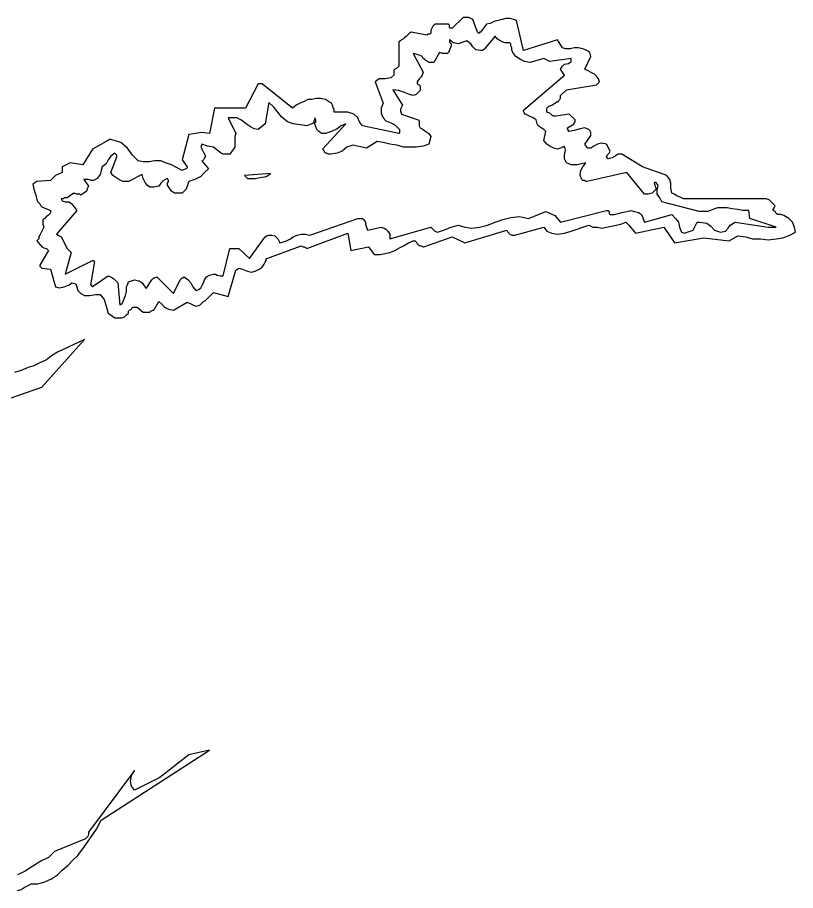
# Model space of a CAD drawing. Extents: x 46.7 to 52.5, y -126.6 to -115.8.
# Drawn here: x 49.809 to 51.836, y -121.613 to -119.339 of the extents above; entities that cross this region are included whole.
import ezdxf

# ---------------------------------------------------------------- set-up
doc = ezdxf.new("R2010")
doc.units = 0
doc.header["$MEASUREMENT"] = 0
doc.layers.add('7', color=7, linetype='CONTINUOUS')

msp = doc.modelspace()

# ---------------------------------------------------------------- linework, layer by layer
at = {"layer": '7', "linetype": 'CONTINUOUS'}
for points in [[(50.0701, -120.1212), (50.0802, -120.1212), (50.0878, -120.1186), (50.0929, -120.1135), (50.098, -120.1085), (50.098, -120.1034), (50.1005, -120.1008), (50.1056, -120.0983), (50.1082, -120.0932), (50.1107, -120.0932), (50.1132, -120.0932), (50.1183, -120.0932), (50.1209, -120.0932), (50.1361, -120.1059), (50.1387, -120.1059), (50.1412, -120.1059), (50.1463, -120.1059), (50.1488, -120.1059), (50.1539, -120.1059), (50.1564, -120.1034), (50.1615, -120.1008), (50.1641, -120.1008), (50.1768, -120.078), (50.1844, -120.0856), (50.192, -120.0932), (50.2022, -120.0983), (50.2149, -120.1008), (50.2505, -120.0805), (50.2733, -120.0907), (50.2835, -120.0881), (50.2886, -120.083), (50.2937, -120.078), (50.2987, -120.0754), (50.3191, -120.0551), (50.3572, -120.0653), (50.3775, -119.9966), (50.3851, -119.9916), (50.3953, -119.9941), (50.408, -119.9992), (50.4182, -120.0017), (50.4283, -119.9992), (50.4385, -119.9941), (50.4461, -119.989), (50.4512, -119.9814), (50.4537, -119.9763), (50.4563, -119.9712), (50.4563, -119.9687), (50.4588, -119.9662), (50.5478, -119.9331), (50.5528, -119.9357), (50.5554, -119.9357), (50.5605, -119.9382), (50.563, -119.9407), (50.6697, -119.9001), (50.6774, -119.9458), (50.7231, -119.9357), (50.7383, -119.956), (50.7536, -119.956), (50.7663, -119.9535), (50.779, -119.9509), (50.7917, -119.9458), (50.8044, -119.9382), (50.8146, -119.9331), (50.8273, -119.9255), (50.84, -119.9204), (50.8451, -119.9204), (50.8476, -119.923), (50.8501, -119.928), (50.8527, -119.9306), (50.8578, -119.9331), (50.8603, -119.9331), (50.8654, -119.9357), (50.8679, -119.9357), (50.9416, -119.9103), (50.9746, -119.9255), (51.0839, -119.8925), (51.0865, -119.8975), (51.0915, -119.9026), (51.0966, -119.9052), (51.1042, -119.9052), (51.1805, -119.8848), (51.1881, -119.895), (51.2008, -119.9001), (51.216, -119.9026), (51.2338, -119.9001), (51.2516, -119.895), (51.2669, -119.8899), (51.2821, -119.8848), (51.2974, -119.8798), (51.3075, -119.8848), (51.3202, -119.8848), (51.3304, -119.8874), (51.3431, -119.8848), (51.3558, -119.8823), (51.3685, -119.8798), (51.3812, -119.8772), (51.3939, -119.8721), (51.3939, -119.8721), (51.3965, -119.8747), (51.399, -119.8772), (51.4015, -119.8798), (51.4193, -119.9001), (51.493, -119.8848), (51.521, -119.9255), (51.5972, -119.9128), (51.6633, -119.9204), (51.6861, -119.9077), (51.7065, -119.9103), (51.7242, -119.9153), (51.7446, -119.9153), (51.7649, -119.9179), (51.7852, -119.9153), (51.803, -119.9128), (51.8208, -119.9052), (51.836, -119.8975), (51.8335, -119.8848), (51.8284, -119.8721), (51.8183, -119.862), (51.8056, -119.8544), (51.7979, -119.8518), (51.7903, -119.8518), (51.7852, -119.8493), (51.7827, -119.8442), (51.7776, -119.8416), (51.7776, -119.8391), (51.7801, -119.834), (51.7827, -119.8289), (51.7776, -119.8239), (51.7725, -119.8188), (51.7674, -119.8137), (51.7598, -119.8112), (51.7319, -119.8112), (51.7065, -119.8112), (51.6785, -119.8112), (51.6531, -119.8112), (51.6251, -119.8112), (51.5972, -119.8112), (51.5718, -119.8112), (51.5438, -119.8112), (51.5337, -119.8061), (51.526, -119.8035), (51.521, -119.7985), (51.5133, -119.7959), (51.5108, -119.7832), (51.5108, -119.7705), (51.5083, -119.7603), (51.5006, -119.7502), (51.4371, -119.7273), (51.3837, -119.6943), (51.3736, -119.6943), (51.366, -119.6994), (51.3583, -119.7044), (51.3482, -119.707), (51.3431, -119.7019), (51.3456, -119.6968), (51.3507, -119.6917), (51.3533, -119.6866), (51.3431, -119.6689), (51.3304, -119.6663), (51.3202, -119.6689), (51.3101, -119.6739), (51.3024, -119.679), (51.3024, -119.679), (51.2999, -119.679), (51.2948, -119.679), (51.2923, -119.6765), (51.2872, -119.6689), (51.2923, -119.6612), (51.2974, -119.6536), (51.3024, -119.646), (51.3024, -119.6409), (51.3024, -119.6384), (51.2999, -119.6333), (51.2974, -119.6307), (51.2872, -119.6257), (51.2745, -119.6282), (51.2592, -119.6333), (51.2465, -119.6358), (51.244, -119.6358), (51.244, -119.6333), (51.2415, -119.6282), (51.2415, -119.6257), (51.2592, -119.6155), (51.2592, -119.613), (51.2618, -119.6104), (51.2618, -119.6079), (51.2618, -119.6053), (51.2465, -119.5901), (51.211, -119.5952), (51.2059, -119.5952), (51.2008, -119.5926), (51.1957, -119.5875), (51.1881, -119.585), (51.1881, -119.5825), (51.1881, -119.5799), (51.1881, -119.5774), (51.1881, -119.5748), (51.1932, -119.5698), (51.2008, -119.5672), (51.2084, -119.5621), (51.216, -119.5571), (51.2186, -119.5571), (51.2211, -119.552), (51.2237, -119.5494), (51.2237, -119.5418), (51.2389, -119.5266), (51.3177, -119.5139), (51.3253, -119.5062), (51.3228, -119.4986), (51.3177, -119.491), (51.3126, -119.4859), (51.2872, -119.4732), (51.3024, -119.4402), (51.2999, -119.43), (51.2923, -119.4249), (51.2821, -119.4198), (51.2694, -119.4173), (51.2592, -119.4173), (51.2491, -119.4198), (51.2364, -119.4198), (51.2287, -119.4173), (51.216, -119.397), (51.1271, -119.4249), (51.1093, -119.3462), (51.1017, -119.3436), (51.0915, -119.3411), (51.0814, -119.3411), (51.0712, -119.3436), (51.061, -119.3462), (51.0509, -119.3487), (51.0407, -119.3538), (51.0306, -119.3563), (51.0153, -119.3766), (51.0128, -119.3766), (51.0128, -119.3792), (51.0102, -119.3792), (51.0077, -119.3766), (50.995, -119.3436), (50.9899, -119.3411), (50.9848, -119.3385), (50.9772, -119.3385), (50.9696, -119.3385), (50.9416, -119.3665), (50.9365, -119.3665), (50.934, -119.3639), (50.934, -119.3589), (50.9315, -119.3563), (50.8959, -119.3563), (50.8908, -119.3614), (50.8883, -119.3665), (50.8857, -119.3716), (50.8857, -119.3766), (50.8857, -119.3792), (50.8832, -119.3817), (50.8781, -119.3817), (50.8755, -119.3843), (50.8349, -119.3766), (50.8298, -119.3792), (50.8273, -119.3817), (50.8222, -119.3868), (50.8171, -119.3919), (50.8146, -119.3944), (50.8095, -119.397), (50.8069, -119.3995), (50.8019, -119.4021), (50.8019, -119.4656), (50.7993, -119.4681), (50.7968, -119.4707), (50.7917, -119.4732), (50.7892, -119.4757), (50.7892, -119.4783), (50.7892, -119.4808), (50.7892, -119.4859), (50.7892, -119.4884), (50.7815, -119.4961), (50.7663, -119.4986), (50.751, -119.4986), (50.7409, -119.5062), (50.7612, -119.5621), (50.7561, -119.5748), (50.7561, -119.5875), (50.7612, -119.6003), (50.7688, -119.6079), (50.7815, -119.613), (50.7917, -119.618), (50.7993, -119.6257), (50.8044, -119.6307), (50.8044, -119.6333), (50.8044, -119.6358), (50.8044, -119.6384), (50.8019, -119.6409), (50.7078, -119.6206), (50.7002, -119.6104), (50.6951, -119.6003), (50.685, -119.5901), (50.6697, -119.585), (50.6342, -119.585), (50.6342, -119.5825), (50.6342, -119.5774), (50.6316, -119.5748), (50.6316, -119.5723), (50.6291, -119.5672), (50.6265, -119.5621), (50.6189, -119.5571), (50.6113, -119.552), (50.5986, -119.5494), (50.5859, -119.5494), (50.5757, -119.552), (50.5655, -119.552), (50.5554, -119.5571), (50.5452, -119.5621), (50.5351, -119.5672), (50.5249, -119.5748), (50.4461, -119.5113), (50.4461, -119.5113), (50.441, -119.5113), (50.4385, -119.5113), (50.436, -119.5113), (50.4029, -119.5748), (50.3216, -119.5748), (50.3089, -119.6409), (50.2886, -119.6384), (50.2555, -119.6434), (50.2378, -119.7095), (50.2505, -119.7273), (50.2505, -119.7298), (50.2479, -119.7324), (50.2428, -119.7349), (50.2378, -119.7375), (50.2251, -119.7298), (50.2098, -119.7222), (50.1946, -119.7171), (50.1819, -119.7121), (50.1666, -119.7121), (50.1514, -119.7146), (50.1361, -119.7146), (50.1234, -119.7121), (50.1082, -119.6968), (50.0955, -119.679), (50.0777, -119.6638), (50.0523, -119.6562), (50.0472, -119.6562), (50.0446, -119.6587), (50.0421, -119.6587), (50.0396, -119.6612), (50.004, -119.6816), (49.9786, -119.7222), (49.9455, -119.7171), (49.9252, -119.7273), (49.9252, -119.7298), (49.9252, -119.7349), (49.9252, -119.7375), (49.9252, -119.7425), (49.9074, -119.7502), (49.9049, -119.7527), (49.9023, -119.7553), (49.8973, -119.7603), (49.8947, -119.7629), (49.8591, -119.7654), (49.849, -119.773), (49.8515, -119.7857), (49.8566, -119.801), (49.8591, -119.8137), (49.8617, -119.8188), (49.8668, -119.8239), (49.8693, -119.8289), (49.8719, -119.8315), (49.8947, -119.8416), (49.8947, -119.8467), (49.8922, -119.8518), (49.8846, -119.8569), (49.8795, -119.862), (49.8744, -119.8645), (49.8744, -119.8721), (49.8744, -119.8772), (49.8769, -119.8848), (49.8668, -119.9052), (49.8642, -119.9103), (49.8642, -119.9153), (49.8617, -119.9179), (49.8591, -119.9204), (49.8719, -119.9357), (49.8769, -119.9382), (49.8846, -119.9407), (49.8871, -119.9433), (49.8896, -119.9458), (49.8668, -119.9839), (49.8668, -119.9865), (49.8668, -119.9865), (49.8693, -119.989), (49.8719, -119.9916), (49.8947, -119.9941), (49.9074, -120.0398), (49.9176, -120.0424), (49.9303, -120.0398), (49.943, -120.0348), (49.9506, -120.0297), (49.9608, -120.0322), (49.9633, -120.0398), (49.9659, -120.05), (49.9735, -120.0576), (49.9837, -120.0627), (49.9964, -120.0627), (50.0116, -120.0602), (50.0243, -120.0602), (50.0345, -120.0729), (50.0396, -120.0907), (50.0446, -120.1085), (50.0624, -120.1212), (50.065, -120.1212), (50.0675, -120.1212), (50.0701, -120.1212), (50.0701, -120.1212)], [(50.0802, -120.0856), (50.0853, -120.0754), (50.0904, -120.0627), (50.0929, -120.0526), (50.0929, -120.0398), (50.0955, -120.0348), (50.098, -120.0271), (50.1056, -120.0246), (50.1132, -120.0221), (50.126, -120.0246), (50.1336, -120.0297), (50.1387, -120.0373), (50.1437, -120.0449), (50.159, -120.0221), (50.1615, -120.0195), (50.1641, -120.017), (50.1666, -120.017), (50.1717, -120.0144), (50.2149, -120.0576), (50.2327, -120.0221), (50.2352, -120.0195), (50.2378, -120.017), (50.2403, -120.017), (50.2428, -120.0144), (50.253, -120.0221), (50.2606, -120.0297), (50.2657, -120.0398), (50.2733, -120.05), (50.281, -120.0475), (50.286, -120.0424), (50.2886, -120.0373), (50.2937, -120.0297), (50.2962, -120.0221), (50.3013, -120.0144), (50.3089, -120.0094), (50.3191, -120.0068), (50.3242, -120.0068), (50.3292, -120.0094), (50.3369, -120.0119), (50.3445, -120.0119), (50.3623, -119.9407), (50.3851, -119.9407), (50.4131, -119.9662), (50.4537, -119.9103), (50.4588, -119.9077), (50.4639, -119.9052), (50.4715, -119.9052), (50.4792, -119.9077), (50.4817, -119.9103), (50.4868, -119.9153), (50.4893, -119.9204), (50.4919, -119.9255), (50.502, -119.923), (50.5096, -119.9204), (50.5198, -119.9153), (50.5274, -119.9103), (50.5376, -119.9052), (50.5478, -119.9026), (50.5579, -119.9026), (50.5706, -119.9052), (50.6951, -119.862), (50.6977, -119.862), (50.7028, -119.862), (50.7078, -119.862), (50.7104, -119.8645), (50.7155, -119.8721), (50.7155, -119.8772), (50.718, -119.8848), (50.7205, -119.8925), (50.7561, -119.8848), (50.7637, -119.8874), (50.7688, -119.8899), (50.7739, -119.895), (50.779, -119.9026), (50.779, -119.9052), (50.779, -119.9077), (50.779, -119.9128), (50.779, -119.9153), (50.8857, -119.8848), (50.8883, -119.8874), (50.8908, -119.8899), (50.8959, -119.895), (50.9035, -119.8975), (50.9187, -119.8925), (50.9391, -119.8848), (50.9569, -119.8798), (50.9746, -119.8848), (50.9924, -119.8874), (51.0128, -119.8848), (51.0331, -119.8798), (51.0534, -119.8721), (51.0737, -119.8645), (51.0941, -119.8594), (51.1169, -119.8569), (51.1398, -119.862), (51.1856, -119.8442), (51.2084, -119.8544), (51.2237, -119.8721), (51.3431, -119.8416), (51.3482, -119.8416), (51.3507, -119.8442), (51.3507, -119.8493), (51.3533, -119.8518), (51.3634, -119.8518), (51.3736, -119.8493), (51.3837, -119.8467), (51.3965, -119.8442), (51.4066, -119.8416), (51.4168, -119.8442), (51.4269, -119.8467), (51.4346, -119.8518), (51.4422, -119.8721), (51.5133, -119.8518), (51.5235, -119.862), (51.5311, -119.8721), (51.5337, -119.8848), (51.5388, -119.8975), (51.5464, -119.9001), (51.554, -119.8975), (51.5616, -119.895), (51.5692, -119.8925), (51.5794, -119.8721), (51.5794, -119.8721), (51.5819, -119.8721), (51.5845, -119.8721), (51.587, -119.8721), (51.6048, -119.8747), (51.615, -119.8823), (51.6251, -119.8925), (51.6404, -119.8975), (51.6531, -119.895), (51.6607, -119.8874), (51.6658, -119.8798), (51.6785, -119.8721), (51.7649, -119.8848), (51.7852, -119.8848), (51.7166, -119.862), (51.7141, -119.8416), (51.6988, -119.8416), (51.6861, -119.8391), (51.6709, -119.8366), (51.6582, -119.834), (51.6455, -119.834), (51.6328, -119.834), (51.6201, -119.8391), (51.6074, -119.8442), (51.5997, -119.8442), (51.5947, -119.8442), (51.5896, -119.8442), (51.5845, -119.8442), (51.4879, -119.8188), (51.4828, -119.8086), (51.4752, -119.7985), (51.4752, -119.7883), (51.4778, -119.7756), (51.4752, -119.773), (51.4727, -119.768), (51.4701, -119.768), (51.4676, -119.7705), (51.4727, -119.7857), (51.4676, -119.7908), (51.4625, -119.7959), (51.4524, -119.7985), (51.4422, -119.7985), (51.3965, -119.7425), (51.2923, -119.7654), (51.2897, -119.7654), (51.2872, -119.7629), (51.2821, -119.7629), (51.2796, -119.7603), (51.2745, -119.7502), (51.277, -119.7375), (51.2821, -119.7273), (51.2897, -119.7171), (51.2796, -119.7197), (51.2669, -119.7222), (51.2516, -119.7222), (51.2389, -119.7171), (51.2338, -119.707), (51.2338, -119.6968), (51.2364, -119.6841), (51.2338, -119.6739), (51.2313, -119.6765), (51.2287, -119.6765), (51.2237, -119.679), (51.216, -119.6816), (51.2059, -119.679), (51.1957, -119.6739), (51.1881, -119.6689), (51.1805, -119.6587), (51.1856, -119.6358), (51.1805, -119.6307), (51.1728, -119.6257), (51.1652, -119.6206), (51.1627, -119.6155), (51.1601, -119.6053), (51.1525, -119.6003), (51.1424, -119.5952), (51.1322, -119.5901), (51.1296, -119.5901), (51.1296, -119.5875), (51.1271, -119.5825), (51.1271, -119.5799), (51.2338, -119.4884), (51.2237, -119.4732), (51.2287, -119.4656), (51.2338, -119.4605), (51.244, -119.458), (51.2516, -119.4529), (51.2516, -119.4503), (51.2516, -119.4478), (51.2516, -119.4453), (51.2516, -119.4453), (51.2338, -119.4478), (51.2135, -119.4503), (51.1957, -119.4529), (51.1805, -119.4453), (51.1449, -119.4554), (51.1296, -119.4529), (51.1195, -119.4478), (51.1068, -119.4402), (51.0992, -119.43), (51.0966, -119.4224), (51.0966, -119.4173), (51.0941, -119.4122), (51.0941, -119.4071), (51.0915, -119.4046), (51.0865, -119.4046), (51.0839, -119.4046), (51.0788, -119.4046), (51.0712, -119.4021), (51.0661, -119.3995), (51.0585, -119.3944), (51.0534, -119.3868), (51.0255, -119.4198), (51.0229, -119.4224), (51.0229, -119.4224), (51.0204, -119.4249), (51.0153, -119.4249), (51.0026, -119.4224), (50.995, -119.4148), (50.9899, -119.4071), (50.9797, -119.3995), (50.9721, -119.4021), (50.9645, -119.4046), (50.9569, -119.4071), (50.9467, -119.4046), (50.9442, -119.4046), (50.9416, -119.4021), (50.9391, -119.3995), (50.934, -119.397), (50.934, -119.4021), (50.9365, -119.4046), (50.9391, -119.4071), (50.9391, -119.4122), (50.9315, -119.43), (50.9289, -119.4325), (50.9213, -119.4325), (50.9162, -119.4325), (50.9086, -119.43), (50.8933, -119.4554), (50.8908, -119.4554), (50.8883, -119.4554), (50.8832, -119.4554), (50.8806, -119.4554), (50.8781, -119.4529), (50.873, -119.4503), (50.8705, -119.4478), (50.8654, -119.4453), (50.8628, -119.4402), (50.8578, -119.4376), (50.8501, -119.4351), (50.84, -119.4325), (50.8654, -119.4808), (50.8628, -119.4884), (50.8603, -119.4935), (50.8552, -119.4986), (50.8501, -119.5062), (50.8501, -119.5113), (50.8552, -119.5139), (50.8578, -119.5164), (50.8578, -119.5215), (50.8578, -119.5291), (50.8527, -119.5342), (50.8476, -119.5393), (50.84, -119.5418), (50.8298, -119.5393), (50.8171, -119.5342), (50.8019, -119.5291), (50.7866, -119.5266), (50.812, -119.5672), (50.8095, -119.5723), (50.8069, -119.5774), (50.8069, -119.5825), (50.8095, -119.5901), (50.8527, -119.6053), (50.8552, -119.6079), (50.8552, -119.6155), (50.8552, -119.6206), (50.8578, -119.6257), (50.8654, -119.6307), (50.873, -119.6358), (50.8806, -119.6409), (50.8857, -119.6485), (50.8806, -119.6689), (50.8654, -119.6739), (50.8476, -119.6765), (50.8298, -119.6765), (50.8146, -119.6765), (50.7968, -119.6714), (50.779, -119.6689), (50.7612, -119.6638), (50.746, -119.6612), (50.718, -119.679), (50.6824, -119.6714), (50.6672, -119.6765), (50.6545, -119.6866), (50.6418, -119.6917), (50.624, -119.6943), (50.6189, -119.6943), (50.6138, -119.6917), (50.6113, -119.6917), (50.6113, -119.6917), (50.6087, -119.6892), (50.6087, -119.6866), (50.6062, -119.6841), (50.6037, -119.6816), (50.6646, -119.6155), (50.6519, -119.6206), (50.6418, -119.6282), (50.6265, -119.6358), (50.6113, -119.6409), (50.6087, -119.6409), (50.6062, -119.6409), (50.6011, -119.6409), (50.5986, -119.6384), (50.5935, -119.6358), (50.5884, -119.6307), (50.5859, -119.6231), (50.5833, -119.6155), (50.5833, -119.613), (50.5859, -119.6104), (50.5859, -119.6053), (50.5833, -119.6003), (50.5833, -119.6028), (50.5808, -119.6079), (50.5808, -119.613), (50.5757, -119.6155), (50.563, -119.6206), (50.5452, -119.618), (50.5274, -119.6155), (50.5122, -119.6104), (50.4969, -119.5977), (50.4868, -119.585), (50.4766, -119.5723), (50.4639, -119.5596), (50.4537, -119.6155), (50.436, -119.6307), (50.4258, -119.6282), (50.4156, -119.6231), (50.408, -119.618), (50.3978, -119.6104), (50.3902, -119.6053), (50.3801, -119.6003), (50.3699, -119.6003), (50.3572, -119.6003), (50.3775, -119.6409), (50.375, -119.6485), (50.375, -119.6587), (50.375, -119.6663), (50.375, -119.6765), (50.3623, -119.6943), (50.3572, -119.6943), (50.3496, -119.6943), (50.3445, -119.6943), (50.3394, -119.6917), (50.3292, -119.6841), (50.3191, -119.6765), (50.3038, -119.6739), (50.2886, -119.6689), (50.286, -119.6765), (50.2911, -119.6841), (50.2962, -119.6943), (50.2987, -119.7019), (50.2962, -119.7044), (50.2937, -119.7095), (50.2911, -119.7121), (50.2886, -119.7121), (50.3064, -119.7324), (50.2962, -119.7425), (50.286, -119.7527), (50.2708, -119.7603), (50.2555, -119.7654), (50.253, -119.7705), (50.2505, -119.7781), (50.2479, -119.7857), (50.2428, -119.7908), (50.2378, -119.7959), (50.2276, -119.7959), (50.2174, -119.7959), (50.2098, -119.7908), (50.1996, -119.7756), (50.1996, -119.7705), (50.2022, -119.7654), (50.2022, -119.7629), (50.1996, -119.7578), (50.1895, -119.7629), (50.1819, -119.7705), (50.1768, -119.7781), (50.1641, -119.7807), (50.1641, -119.7807), (50.1615, -119.7807), (50.1564, -119.7807), (50.1539, -119.7807), (50.1463, -119.7756), (50.1412, -119.768), (50.1361, -119.7578), (50.1336, -119.7476), (50.098, -119.7654), (50.0955, -119.7654), (50.0904, -119.7654), (50.0878, -119.7654), (50.0828, -119.7654), (50.0726, -119.7603), (50.065, -119.7553), (50.0573, -119.7502), (50.0523, -119.7425), (50.0675, -119.7019), (50.0675, -119.7019), (50.0675, -119.6968), (50.065, -119.6943), (50.0624, -119.6917), (50.0523, -119.6994), (50.0446, -119.7095), (50.0396, -119.7197), (50.0294, -119.7273), (50.0269, -119.7375), (50.0243, -119.7476), (50.0167, -119.7578), (50.0065, -119.7629), (50.0014, -119.7629), (49.9938, -119.7603), (49.9887, -119.7603), (49.9811, -119.7603), (49.9938, -119.7781), (49.9913, -119.7832), (49.9887, -119.7908), (49.9811, -119.7959), (49.9735, -119.801), (49.971, -119.7985), (49.9659, -119.7985), (49.9633, -119.7985), (49.9557, -119.7959), (49.9379, -119.8086), (49.9354, -119.8086), (49.9303, -119.8086), (49.9278, -119.8112), (49.9227, -119.8112), (49.9252, -119.8162), (49.9328, -119.8188), (49.943, -119.8188), (49.9506, -119.8239), (49.9633, -119.8416), (49.91, -119.9026), (49.9125, -119.9052), (49.9151, -119.9052), (49.9176, -119.9077), (49.9227, -119.9103), (49.9379, -119.9407), (49.9405, -119.9433), (49.943, -119.9458), (49.9455, -119.9484), (49.9481, -119.9509), (49.9328, -120.0068), (50.004, -119.9712), (50.004, -119.9712), (50.0065, -119.9712), (50.0091, -119.9738), (50.0091, -119.9738), (49.9989, -120.0348), (50.0014, -120.0348), (50.0014, -120.0373), (50.004, -120.0398), (50.0065, -120.0373), (50.0446, -120.0119), (50.0523, -120.0144), (50.0599, -120.0195), (50.065, -120.0246), (50.0701, -120.0297), (50.0751, -120.0881), (50.0751, -120.0881), (50.0777, -120.0856), (50.0802, -120.0856), (50.0802, -120.0856)], [(50.4131, -119.7578), (50.4283, -119.7578), (50.441, -119.7553), (50.4563, -119.7527), (50.469, -119.7451), (50.4004, -119.7502), (50.4004, -119.7502), (50.4029, -119.7527), (50.408, -119.7578), (50.4131, -119.7578)], [(49.6889, -120.3651), (49.8719, -120.3016), (49.9837, -120.1771), (49.9125, -120.2101), (49.8973, -120.2203), (49.8846, -120.2304), (49.8668, -120.238), (49.8515, -120.2457), (49.8363, -120.2507), (49.8185, -120.2584), (49.8007, -120.2635)], [(49.8083, -121.6127), (49.8185, -121.6102), (49.8261, -121.6051), (49.8363, -121.6), (49.8439, -121.5949), (49.8617, -121.5949), (49.8795, -121.5899), (49.8973, -121.5822), (49.9125, -121.5721), (49.9252, -121.5594), (49.9405, -121.5467), (49.9532, -121.534), (49.9659, -121.5212), (49.9837, -121.4984), (49.9989, -121.4755), (50.0142, -121.4526), (50.0269, -121.4298), (50.3089, -121.2468), (50.2555, -121.2595), (50.1793, -121.318), (50.1132, -121.351), (50.1056, -121.3408), (50.1031, -121.3281), (50.1056, -121.3129), (50.1132, -121.3002), (49.9938, -121.4603), (49.9938, -121.4653), (49.9938, -121.4679), (49.9913, -121.473), (49.9862, -121.4781), (49.9049, -121.5111), (49.8896, -121.5263), (49.8693, -121.5365), (49.849, -121.5492), (49.8287, -121.5619), (49.8083, -121.5721)]]:
    msp.add_lwpolyline(points, dxfattribs=at)

doc.saveas('drawing.dxf')
